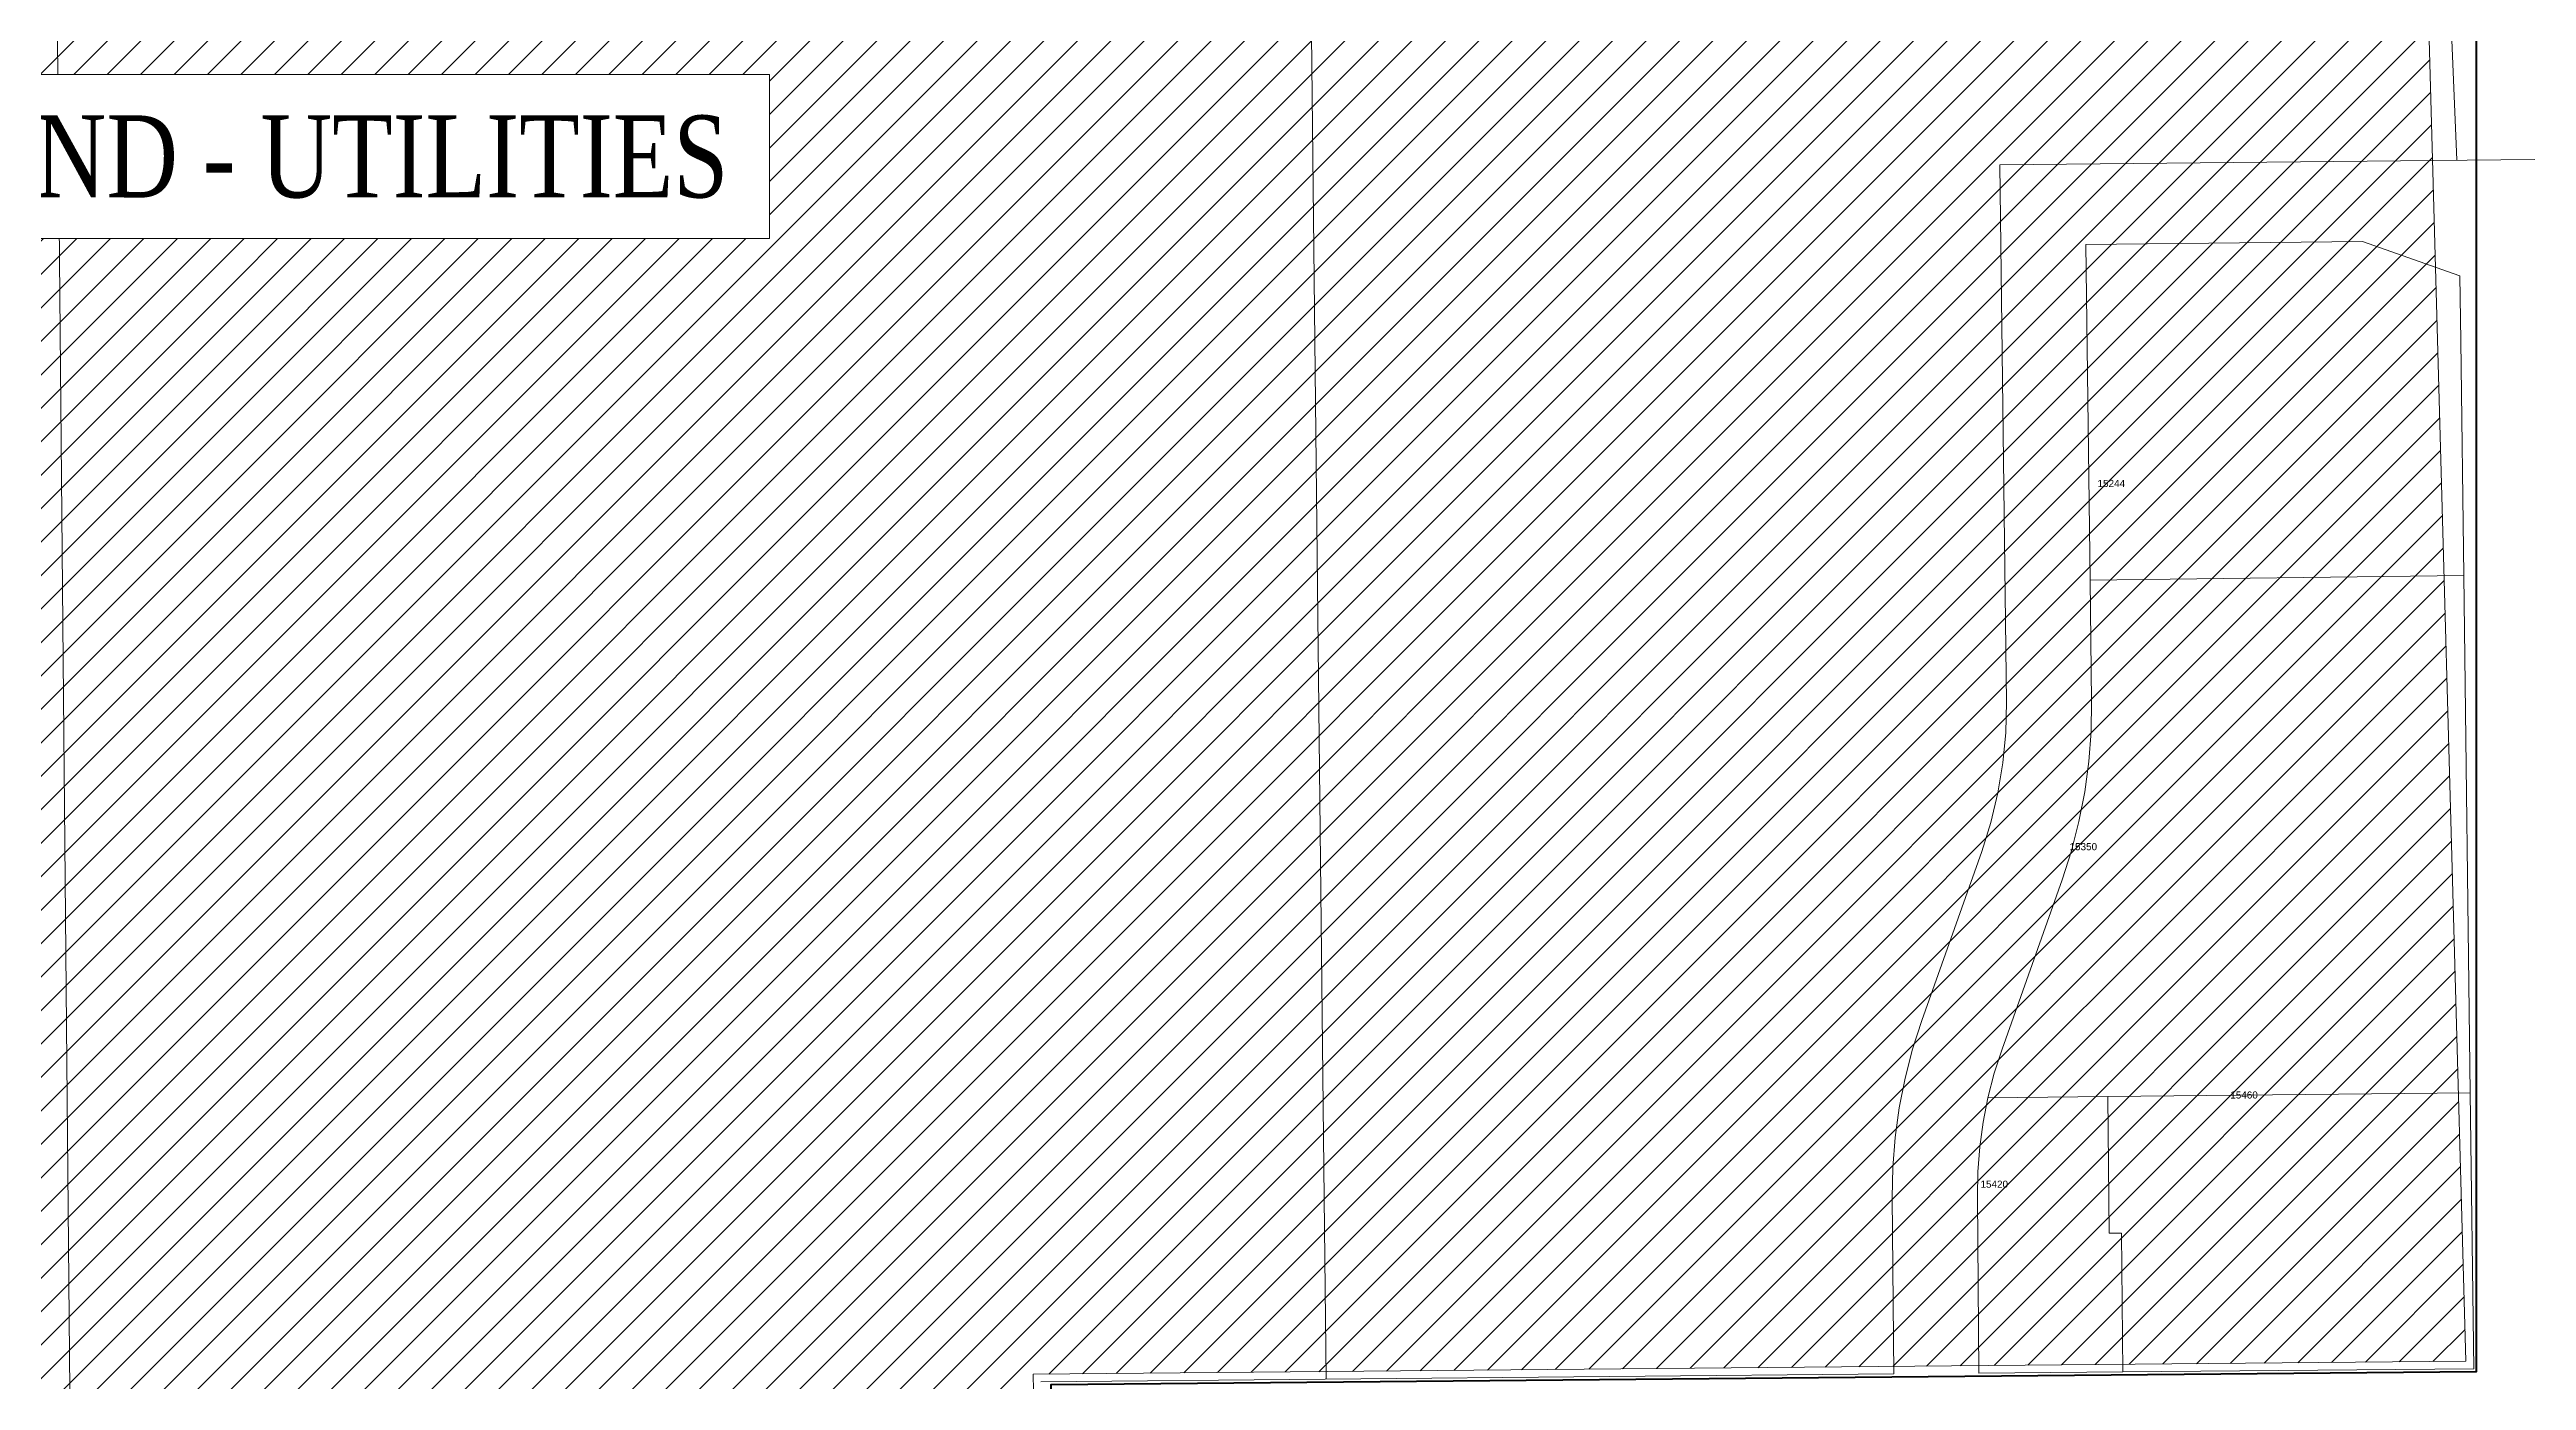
# Model space of a CAD drawing. Header units: feet. Extents: x 865220 to 2843432, y -2240498 to 970288.
# Drawn here: x 2835920 to 2838538, y 957939 to 959345 of the extents above; entities that cross this region are included whole.
import ezdxf
from ezdxf.enums import TextEntityAlignment as Align

# ---------------------------------------------------------------- set-up
doc = ezdxf.new("R2010")
doc.units = ezdxf.units.FT
doc.header["$LTSCALE"] = 0.015
doc.header["$MEASUREMENT"] = 0
for name, color, linetype in [('Dakota County Addresses', 7, 'Continuous'), ('Dakota County Parcels', 7, 'Continuous'), ('NOTES', 7, 'Continuous')]:
    doc.layers.add(name, color=color, linetype=linetype)
doc.layers.add('WORK BOUNDARY', color=110, linetype='Continuous', lineweight=40)
doc.styles.add('Dimensions 100', font='arial.ttf')
doc.styles.add('SIMPLEX', font='times.ttf', dxfattribs={"width": 0.8})

# ---------------------------------------------------------------- blocks, each defined once
blk = doc.blocks.new('ACMAP_ANN_TEMPLATE_Dakota County Addresses')
at = {"layer": 'Dakota County Addresses', "style": 'Dimensions 100'}
blk.add_attdef('DakotaCountyAddress', text='', height=50, dxfattribs=at).set_placement((0, 0), align=Align.CENTER)

msp = doc.modelspace()

# ---------------------------------------------------------------- hatches: boundary and pattern name
at = {"layer": 'NOTES', "ltscale": 100, "transparency": 33554623}
h = msp.add_hatch(dxfattribs=at)
h.set_pattern_fill('ANSI31', color=6, scale=200)
h.paths.add_polyline_path([(2833291, 960361.2), (2833296.4, 957830.4), (2835951.9, 957855.1), (2835952.1, 957633.8), (2836002.1, 957634.3), (2836007.8, 957015.8), (2836586.1, 957020.6), (2836586.1, 957030.6), (2836807.6, 957032.5), (2836807.5, 957043.6), (2836930.1, 957044.6), (2836931.4, 957054.2), (2836974.5, 957136.1), (2836974.5, 957242.6), (2836961.5, 957840.1), (2836959.6, 957945.6), (2838473.8, 957959.4), (2838405, 960436.1), (2838375.5, 960450.2), (2836960.4, 960390.3)])

# ---------------------------------------------------------------- linework, layer by layer
at = {"layer": 'Dakota County Parcels', "lineweight": 5, "ltscale": 100}
for p, q in [((2838581, 959229.7), (2837981.1, 959223.6)), ((2837988.2, 958655.9), (2837981.1, 959223.6)), ((2838364.4, 959142.5), (2838072.2, 959139.6)), ((2838072.2, 959139.6), (2838076.6, 958784.7)), ((2838364.4, 959142.5), (2838467.3, 959106.5)), ((2838468.4, 959037.6), (2838467.3, 959106.5)), ((2838471.5, 958789.7), (2838468.4, 959037.6)), ((2838076.6, 958784.7), (2838471.5, 958789.7)), ((2838076.6, 958784.7), (2838078.2, 958657)), ((2838478.4, 958243.1), (2838471.5, 958789.7)), ((2837962.1, 958498.2), (2837898.7, 958319.4)), ((2838046.9, 958468.1), (2837983.5, 958289.3)), ((2838478.4, 958243.1), (2838095.4, 958239.1)), ((2838482, 957951.4), (2838478.4, 958243.1)), ((2838095.4, 958239.1), (2837968.6, 958237.8)), ((2838095.4, 958239.1), (2838096.8, 958094.7)), ((2837867.4, 958132.4), (2837869.1, 957945.9)), ((2837957.4, 958133.2), (2837959.1, 957946.7)), ((2838096.8, 958094.7), (2838109.7, 958094.8)), ((2838109.7, 958094.8), (2838111.1, 957948.1)), ((2837869.1, 957945.9), (2836967.7, 957937.7)), ((2837959.1, 957946.7), (2838111.1, 957948.1)), ((2838111.1, 957948.1), (2838482, 957951.4))]:
    msp.add_line(p, q, dxfattribs=at)
for points in [[(2837269.2, 957940.4), (2837266.7, 958164.1), (2837244.2, 960235.6)], [(2835942.3, 957830.9), (2835942.1, 957850.9), (2835922.8, 959934.8)], [(2838443.4, 959624.7), (2838451.5, 959498.5), (2838458.2, 959372.3), (2838463.6, 959245.9), (2838464.2, 959228.5)], [(2837962.1, 958498.2), (2837971.8, 958528.8), (2837979.2, 958560.1), (2837984.5, 958591.8), (2837987.5, 958623.8), (2837988.2, 958655.9)], [(2838046.9, 958468.1), (2838056.8, 958498.7), (2838064.8, 958529.7), (2838070.9, 958561.2), (2838075.2, 958593), (2838077.7, 958625), (2838078.2, 958657)], [(2837898.7, 958319.4), (2837889, 958289.2), (2837881, 958258.4), (2837874.9, 958227.3), (2837870.5, 958195.8), (2837868.1, 958164.1), (2837867.4, 958132.4)], [(2837983.5, 958289.3), (2837975.3, 958263.8), (2837968.6, 958237.8)], [(2837968.6, 958237.8), (2837963.5, 958211.9), (2837960, 958185.8), (2837957.9, 958159.5), (2837957.4, 958133.2)]]:
    msp.add_lwpolyline(points, dxfattribs=at)
at = {"layer": 'NOTES', "color": 1, "lineweight": 5, "ltscale": 100, "flags": 128}
msp.add_lwpolyline([(2833291, 960361.2), (2833296.4, 957830.4), (2835951.9, 957855.1), (2835952.1, 957633.8), (2836002.1, 957634.3), (2836007.8, 957015.8), (2836586.1, 957020.6), (2836586.1, 957030.6), (2836807.6, 957032.5), (2836807.5, 957043.6), (2836930.1, 957044.6), (2836931.4, 957054.2), (2836974.5, 957136.1), (2836974.5, 957242.6), (2836961.5, 957840.1), (2836959.6, 957945.6), (2838473.8, 957959.4), (2838405, 960436.1), (2838375.5, 960450.2), (2836960.4, 960390.3)], close=True, dxfattribs=at)
at = {"layer": 'WORK BOUNDARY', "ltscale": 100, "flags": 128}
msp.add_lwpolyline([(2835896.9, 957001.6), (2836935, 957004.8), (2836954.3, 957047), (2836994.4, 957133.5), (2836979.3, 957817.8), (2836978.3, 957934.8), (2838485, 957948.5), (2838485.1, 964502.8), (2837872.1, 964518.4, 0.116551), (2837535.5, 964459.8), (2837318.1, 964389.4, -0.096694), (2837127.8, 964357.4), (2835922.6, 964355.7), (2835847.7, 964355.1)], format="xyb", dxfattribs=at)

# ---------------------------------------------------------------- block references
at = {"layer": 'Dakota County Addresses', "lineweight": 5, "ltscale": 100, "xscale": 0.15, "yscale": 0.15, "zscale": 0.15}
for p, values in [((2838099, 958883.2), {'DakotaCountyAddress': '15244'}), ((2838069.4, 958499.4), {'DakotaCountyAddress': '15350'}), ((2838239.3, 958237), {'DakotaCountyAddress': '15460'}), ((2837975.3, 958142.7), {'DakotaCountyAddress': '15420'})]:
    msp.add_blockref('ACMAP_ANN_TEMPLATE_Dakota County Addresses', p, dxfattribs=at).add_auto_attribs(values)

# ---------------------------------------------------------------- next in the draw order: texts
at = {"layer": 'NOTES', "color": 6, "lineweight": 5, "ltscale": 100, "insert": (2835383.3, 959275.9), "char_height": 86.7, "attachment_point": 1, "style": 'SIMPLEX', "bg_fill": 19, "box_fill_scale": 1.5, "bg_fill_color": 256, "bg_fill_transparency": 0}
msp.add_mtext('EMPTY LAND - UTILITIES', dxfattribs=at)

doc.saveas('drawing.dxf')
